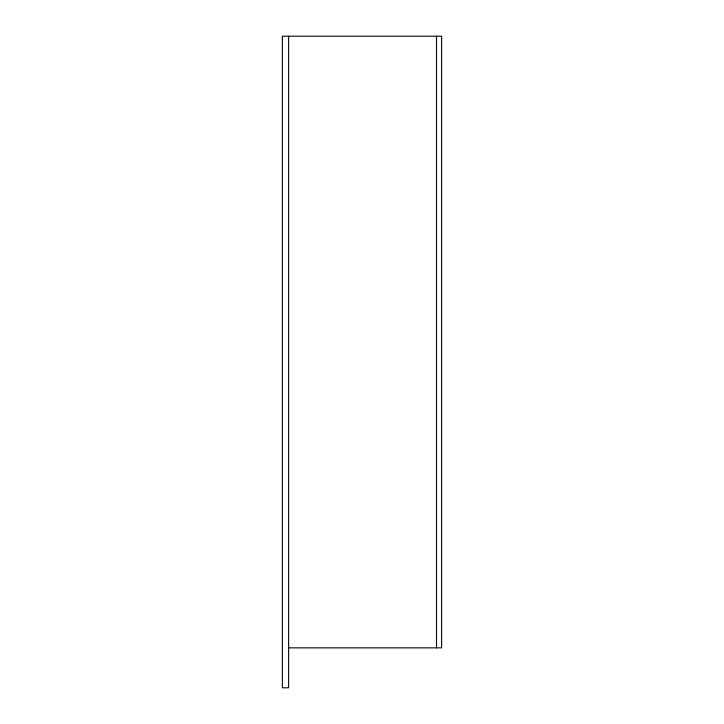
<?xml version="1.0" encoding="UTF-8"?>
<svg xmlns="http://www.w3.org/2000/svg" width="724" height="724" viewBox="0 0 724 724"><rect width="100%" height="100%" fill="white"/><g stroke="black" fill="none" stroke-linecap="round" stroke-linejoin="round"><path stroke-width="1.09" d="M288.623 647.853L441.613 647.853L441.613 36.2L282.387 36.2L282.387 687.8L288.623 687.8L288.623 36.2M436.509 36.2L436.509 647.853"/></g></svg>
